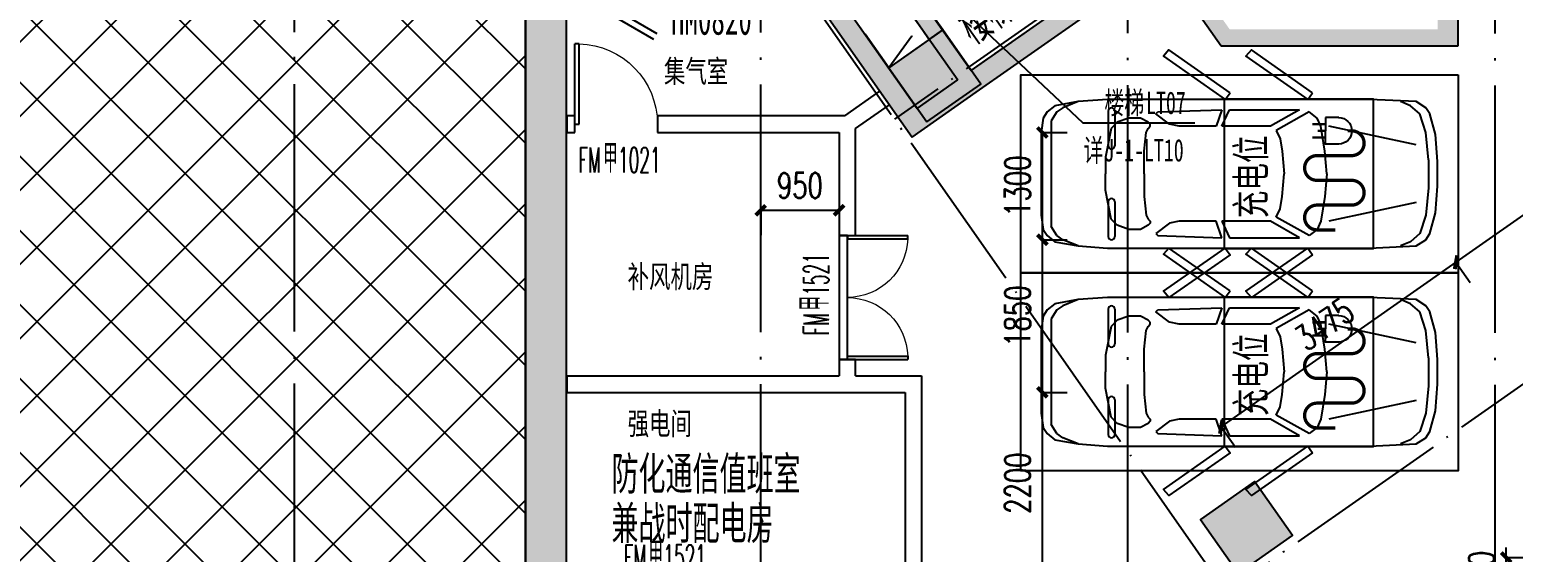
# Model space of a CAD drawing. Header units: millimetres. Extents: x 12325263 to 13848842, y -1463133 to 573208.
# Drawn here: x 12504471 to 12522446, y -1331425 to -1325090 of the extents above; entities that cross this region are included whole.
import ezdxf

# ---------------------------------------------------------------- set-up
doc = ezdxf.new("R2010")
doc.units = ezdxf.units.MM
doc.header["$LTSCALE"] = 1000
for name, pattern in [('ACAD_ISO02W100', [15, 12, -3]), ('DASH', [0.35, 0.25, -0.1]), ('DASHED2', [0.375, 0.25, -0.125]), ('DOTE', [2.42, 2, -0.2, 0.02, -0.2]), ('地下室负三层平面图$0$-3F平面$0$$AUDIT_BAD_LTYPE2', [0]), ('地下室轴网$0$DOTE', [2.42, 2, -0.2, 0.02, -0.2])]:
    doc.linetypes.add(name, pattern=pattern)
for name, color, linetype in [('A-ANNO-DIMS', 83, 'Continuous'), ('A-ANNO-IDEN', 2, 'Continuous'), ('A-ANNO-TEXT', 7, 'Continuous'), ('A-WALL', 5, 'Continuous'), ('A-WALL-PATT', 8, 'Continuous'), ('DOOR_FIRE', 1, 'Continuous'), ('DOOR_FIRE_TEXT', 7, 'Continuous'), ('DOTE', 16, 'DOTE'), ('G-合 -3F地下室墙柱$0$COLUMN', 6, 'Continuous'), ('PUB_DIM', 83, 'Continuous'), ('PUB_HATCH', 8, 'Continuous'), ('STAIR', 2, 'Continuous'), ('人防墙', 6, 'Continuous'), ('人防门', 60, 'Continuous'), ('人防门编号', 73, 'Continuous'), ('地下室轴网$0$DIM-AXISDIMS', 3, 'Continuous'), ('地下室轴网$0$DIM-AXISDOWN', 16, 'Continuous'), ('投影线', 6, 'ACAD_ISO02W100'), ('酒店机动车位', 153, 'Continuous')]:
    doc.layers.add(name, color=color, linetype=linetype)
doc.layers.add('人防文字', color=3, linetype='Continuous', lineweight=15)
doc.styles.add('_TCH_DIM_T3', font='SIMPLEX.shx', dxfattribs={"width": 0.705882, "bigfont": 'GBCBIG.shx'})
doc.styles.add('_TCH_WINDOW', font='SIMPLEX', dxfattribs={"width": 0.7, "height": 3.5, "bigfont": 'GBCBIG'})
doc.styles.add('TITXV', font='', dxfattribs={"width": 0.7})
doc.styles.add('地下室轴网$0$DIM_FONT', font='SIMPLEX', dxfattribs={"width": 0.8})
doc.styles.add('宋体', font='', dxfattribs={"width": 0.65})
doc.styles.add('标注宋体', font='', dxfattribs={"width": 0.6})
doc.styles.add('黑体', font='simhei.ttf', dxfattribs={"width": 0.7})
doc.styles.get('TITXV').set_extended_font_data('SimSun')
doc.styles.get('宋体').set_extended_font_data('SimSun')
doc.styles.get('标注宋体').set_extended_font_data('NSimSun')
doc.dimstyles.new('_TCH_ARCH&&120', dxfattribs={"dimtxt": 306, "dimasz": 120, "dimexe": 300, "dimexo": 360, "dimgap": 147, "dimtad": 1, "dimdec": 0, "dimzin": 0, "dimdsep": 46, "dimtxsty": '_TCH_DIM_T3', "dimblk": 'ARCHTICK', "dimcen": 0.09, "dimclrt": 7, "dimazin": 2, "dimtfac": 1, "dimtdec": 0, "dimtix": 1, "dimtmove": 2, "dimatfit": 3, "dimfxl": 1, "dimfxlon": 1, "dimtolj": 1, "dimtzin": 0, "dimarcsym": 0})
doc.dimstyles.new('地下室轴网$0$DIMN-150', dxfattribs={"dimscale": 1.5, "dimtxt": 300, "dimasz": 0.75, "dimexe": 250, "dimexo": 300, "dimgap": 150, "dimtad": 1, "dimdec": 0, "dimdsep": 46, "dimtxsty": '地下室轴网$0$DIM_FONT', "dimblk": 'asdggbj-13-地下室轴网$0$_DIMX', "dimcen": 2.5, "dimclrd": 256, "dimclre": 256, "dimclrt": 256, "dimazin": 0, "dimtfac": 1, "dimtdec": 0, "dimtix": 1, "dimtmove": 2, "dimatfit": 3, "dimldrblk": 'asdggbj-13-地下室轴网$0$_DIMX', "dimfxl": 1, "dimtolj": 1, "dimtzin": 0, "dimarcsym": 0})

# ---------------------------------------------------------------- blocks, each defined once
blk = doc.blocks.new('asdgafgfadagagfdhdagdgfasdgagasdgdfgdsfh人防$DorLib2D$00000197')
at = {"color": 0}
for p, q in [((-0.5, 0.313), (0.366, 0.813)), ((-0.55, -0.399), (0.316, -0.899)), ((-0.5, -0.313), (0.366, -0.813))]:
    blk.add_line(p, q, dxfattribs=at)
at = {"color": 0, "const_width": 0.0625}
blk.add_lwpolyline([(-0.55, 0.399), (0.316, 0.899)], dxfattribs=at)
blk = doc.blocks.new('asdgafgf20230228-rf3')
at = {"layer": 'PUB_HATCH'}
for points in [[(-28580, 36603), (-28554, 36479), (-27262, 34637), (-27133, 34626), (-27099, 34751), (-28448, 36676)], [(-29189, 36136), (-29250, 35991), (-27815, 33944), (-27754, 34292), (-29046, 36134)], [(-27133, 34626), (-27037, 34489), (-24785, 36068), (-24821, 36206), (-24970, 36244), (-27099, 34751)], [(-24821, 36206), (-24785, 36068), (-24071, 35050), (-23967, 35250), (-24708, 36306)], [(-21199, 35050), (-21199, 35650), (-21449, 35650), (-21449, 35250)], [(-23967, 35250), (-24071, 35050), (-21199, 35050), (-21449, 35250)], [(-27754, 34292), (-27815, 33944), (-27037, 34489), (-27133, 34626), (-27262, 34637)]]:
    blk.add_hatch(color=256, dxfattribs=at).paths.add_polyline_path(points)
at = {"layer": '人防墙'}
for p, q in [((-28448, 36676), (-27099, 34751)), ((-28554, 36479), (-27262, 34637)), ((-29046, 36134), (-27754, 34292)), ((-27099, 34751), (-24970, 36244)), ((-29250, 35991), (-27815, 33944)), ((-27037, 34489), (-24785, 36068)), ((-24785, 36068), (-24071, 35050)), ((-21199, 35050), (-21199, 35650)), ((-24071, 35050), (-21199, 35050)), ((-27754, 34292), (-27262, 34637)), ((-27815, 33944), (-27037, 34489))]:
    blk.add_line(p, q, dxfattribs=at)
at = {"layer": '人防门', "xscale": 800, "yscale": 800, "zscale": 500, "rotation": 359.9999999542846}
blk.add_blockref('asdgafgfadagagfdhdagdgfasdgagasdgdfgdsfh人防$DorLib2D$00000197', (-31200, 35850), dxfattribs=at)
at = {"layer": '人防文字', "style": '标注宋体', "width": 0.6}
for s, rotation, p in [('楼梯LT07', 35.0413, (-27078, 35068, 0)), ('防化通信值班室', 359.9999, (-31457, 29667)), ('兼战时配电房', 359.9999, (-31457, 29067))]:
    blk.add_text(s, height=400, rotation=rotation, dxfattribs=at).set_placement(p)
at = {"layer": '人防门编号', "style": '标注宋体', "width": 0.6}
blk.add_text('HM0820', height=400, dxfattribs=at).set_placement((-30736, 35185))
blk = doc.blocks.new('asdfsafd')
at = {"layer": 'PUB_HATCH'}
blk.add_hatch(color=256, dxfattribs=at).paths.add_polyline_path([(-69032, 37303), (-68532, 37803), (-68532, 92192), (-69032, 92034)])
at = {"layer": 'A-WALL'}
for p, q in [((-68532, 37803), (-68532, 92192)), ((-69032, 37303), (-69032, 92034))]:
    blk.add_line(p, q, dxfattribs=at)
blk = doc.blocks.new('A$C29311F2C')
at = {"layer": 'DOTE', "linetype": 'DOTE', "ltscale": 1.5}
for p, q in [((126691.5, 67686.8, 0), (119499.5, 108647, 0)), ((122307.8, 66921.8, 0), (115116.6, 107877.4, 0)), ((117924, 66156.9, 0), (110733.6, 107107.8, 0)), ((112358.1, 65185.6, 0), (105168.8, 106130.7, 0))]:
    blk.add_line(p, q, dxfattribs=at)
blk = doc.blocks.new('asdfsfsdf')
at = {"color": 253, "linetype": '地下室负三层平面图$0$-3F平面$0$$AUDIT_BAD_LTYPE2', "transparency": 33554559, "extrusion": (0.000447791, 3.52996e-16, 1)}
for p, q in [((-500, -141, 0), (-725, -212, 0)), ((-169, -110, 0), (-500, -141, 0)), ((169, -110, 0), (-169, -110, 0)), ((169, -110, 0), (500, -141, 0)), ((500, -141, 0), (725, -212, 0)), ((-825, -329, 0), (-875, -447, 0)), ((-725, -212, 0), (-825, -329, 0)), ((-350, -259, 0), (-575, -1318, 0)), ((350, -259, 0), (575, -1318, 0)), ((725, -212, 0), (825, -329, 0)), ((825, -329, 0), (875, -447, 0)), ((-575, -1412, 0), (-675, -1459, 0)), ((-275, -1365, 0), (-575, -1412, 0)), ((0, -1341), (-275, -1365, 0)), ((0, -1341), (275, -1365, 0)), ((275, -1365, 0), (575, -1412, 0)), ((575, -1412, 0), (675, -1459, 0)), ((-675, -1459, 0), (-750, -1553, 0)), ((-750, -1553, 0), (-525, -1953, 0)), ((750, -1553, 0), (525, -1953, 0)), ((675, -1459, 0), (750, -1553, 0)), ((-775, -2518, 0), (-775, -1671, 0)), ((-775, -1671, 0), (-575, -2024, 0)), ((775, -1671, 0), (575, -2024, 0)), ((775, -2518, 0), (775, -1671, 0)), ((-525, -1953, 0), (-425, -1906, 0)), ((-425, -1906, 0), (-275, -1882, 0)), ((-275, -1882, 0), (0, -1859)), ((275, -1882, 0), (0, -1859)), ((425, -1906, 0), (275, -1882, 0)), ((525, -1953, 0), (425, -1906, 0)), ((-575, -2024, 0), (-575, -2612, 0)), ((575, -2024, 0), (575, -2612, 0)), ((-575, -2612, 0), (-775, -2518, 0)), ((-775, -2612, 0), (-575, -2682, 0)), ((-750, -3388, 0), (-775, -2612, 0)), ((-575, -2682, 0), (-575, -3129, 0)), ((575, -2612, 0), (775, -2518, 0)), ((775, -2612, 0), (575, -2682, 0)), ((575, -2682, 0), (575, -3129, 0)), ((750, -3388, 0), (775, -2612, 0)), ((-575, -3129, 0), (-600, -3247, 0)), ((575, -3129, 0), (600, -3247, 0)), ((-725, -3412, 0), (-750, -3388, 0)), ((-600, -3247, 0), (-725, -3412, 0)), ((600, -3247, 0), (725, -3412, 0)), ((725, -3412, 0), (750, -3388, 0)), ((-625, -3506, 0), (-675, -3600, 0)), ((-600, -3482, 0), (-625, -3506, 0)), ((-575, -3482, 0), (-600, -3482, 0)), ((-550, -3506, 0), (-575, -3482, 0)), ((-500, -3529, 0), (-550, -3506, 0)), ((-275, -3553, 0), (-500, -3529, 0)), ((0, -3553), (-275, -3553, 0)), ((0, -3553), (275, -3553, 0)), ((275, -3553, 0), (500, -3529, 0)), ((500, -3529, 0), (550, -3506, 0)), ((550, -3506, 0), (575, -3482, 0)), ((575, -3482, 0), (600, -3482, 0)), ((600, -3482, 0), (625, -3506, 0)), ((625, -3506, 0), (675, -3600, 0)), ((-675, -3600, 0), (-675, -3741, 0)), ((-675, -3741, 0), (-625, -3882, 0)), ((675, -3741, 0), (625, -3882, 0)), ((675, -3600, 0), (675, -3741, 0)), ((-625, -3882, 0), (-550, -3953, 0)), ((-550, -3953, 0), (-200, -4024, 0)), ((550, -3953, 0), (200, -4024, 0)), ((625, -3882, 0), (550, -3953, 0)), ((-200, -4024, 0), (0, -4024)), ((200, -4024, 0), (0, -4024)), ((-875, -4353, 0), (-800, -4541, 0)), ((875, -4353, 0), (800, -4541, 0)), ((-800, -4541, 0), (-750, -4612, 0)), ((-750, -4612, 0), (-641, -4680, 0)), ((750, -4612, 0), (641, -4680, 0)), ((800, -4541, 0), (750, -4612, 0)), ((641, -4680, 0), (-641, -4680, 0))]:
    blk.add_line(p, q, dxfattribs=at)
for points in [[(-475, -24), (-150, 0), (150, 0), (475, -24), (725, -94), (800, -141), (875, -259), (900, -824), (900, -4000), (875, -4353), (825, -4635), (750, -4729), (675, -4776), (500, -4800), (-500, -4800), (-675, -4776), (-750, -4729), (-825, -4635), (-875, -4353), (-900, -4000), (-900, -824), (-875, -259), (-800, -141), (-725, -94)], [(-982, -1513), (-1500, -2253), (-1425, -2321), (-900, -1571)]]:
    blk.add_lwpolyline(points, close=True, dxfattribs=at)
at = {"color": 253, "linetype": '地下室负三层平面图$0$-3F平面$0$$AUDIT_BAD_LTYPE2', "transparency": 33554559, "extrusion": (0.000447791, 3.52996e-16, 1), "elevation": 0}
for points in [[(982, -1513), (1500, -2253), (1425, -2321), (900, -1571)], [(-900, -2571), (-982, -2513), (-1500, -3253), (-1425, -3321)], [(982, -2513), (1500, -3253), (1425, -3321), (900, -2571)]]:
    blk.add_lwpolyline(points, close=True, dxfattribs=at)
blk = doc.blocks.new('车位')
h = blk.add_hatch()
h.set_pattern_fill('ANSI31', color=256, scale=1000)
h.set_pattern_definition([(45, (-2400, -5300), (-1122.53, 1122.53), [])])
h.paths.add_polyline_path([(1880, -3855), (1880, -3695), (1720, -3695), (1560, -3695), (1560, -3855, 0.989863)])
for p, q in [((860, -1060), (440, -1060)), ((1960, -1060), (1540, -1060)), ((400, -1100), (400, -1100)), ((860, -1140), (440, -1140)), ((1500, -1100), (1500, -1100)), ((1960, -1140), (1540, -1140)), ((2000, -1100), (2000, -1100)), ((1880, -3695), (1720, -3695)), ((1880, -3855), (1880, -3695))]:
    blk.add_line(p, q)
for points in [[(2400, -5300), (0, -5300), (0, 0), (2400, 0)], [(290, -2469), (2110, -2469), (2110, -4269), (290, -4269)]]:
    blk.add_lwpolyline(points, close=True)
at = {"const_width": 40}
blk.add_lwpolyline([(520, -3813), (520, -3590, -1), (820, -3590), (820, -4011, 1), (1120, -4011), (1120, -3590, -1), (1420, -3590), (1420, -4011, 1), (1720, -4011), (1720, -3963)], format="xyb", dxfattribs=at)
at = {"const_width": 30}
for points in [[(1640, -3695), (1640, -3534)], [(1720, -3695), (1720, -3600)], [(1800, -3695), (1800, -3534)]]:
    blk.add_lwpolyline(points, dxfattribs=at)
blk.add_lwpolyline([(1880, -3851, -1), (1560, -3855), (1560, -3695), (1720, -3695)], format="xyb")
for centre, start, end in [((440, -1100), 90, 180), ((860, -1100), 0, 90), ((1540, -1100), 90, 180), ((1960, -1100), 0, 90), ((1960, -1100), 0, 90), ((440, -1100), 180, 270), ((860, -1100), 270, 0), ((1540, -1100), 180, 270), ((1960, -1100), 270, 0), ((1960, -1100), 270, 0)]:
    blk.add_arc(centre, 40, start, end)
at = {"xscale": -1, "rotation": 180}
blk.add_blockref('asdfsfsdf', (1200, -5050), dxfattribs=at)
at = {"insert": (662, -2615), "char_height": 350, "attachment_point": 1, "rotation": 360, "style": '黑体'}
blk.add_mtext_dynamic_manual_height_columns('充电位', width=1328.11, gutter_width=1750, heights=[0], dxfattribs=at)
blk = doc.blocks.new('_FZH')
blk.add_lwpolyline([(-0.5, -0.5), (0.5, -0.5), (0.5, 0.5), (-0.5, 0.5)], close=True)
at = {"layer": 'PUB_HATCH'}
blk.add_solid([(-0.5, -0.5), (0.5, -0.5), (-0.5, 0.5), (0.5, 0.5)], dxfattribs=at)
blk = doc.blocks.new('asdggG-合 -3F地下室墙柱')
at = {"layer": 'G-合 -3F地下室墙柱$0$COLUMN', "color": 2, "yscale": 800.0000000484558, "zscale": 800.0000000484558}
for p, xscale, rotation in [((711556848, 2542240295), 799.9999992055189, 44.99999994566618), ((711561515, 2542235558), 799.9999984468756, 44.99999990340654)]:
    blk.add_blockref('_FZH', p, dxfattribs=dict(at, xscale=xscale, rotation=rotation))
blk = doc.blocks.new('asdggbj-13-地下室轴网$0$_DIMX')
blk.add_line((-150, 0), (150, 0))
at = {"const_width": 50}
blk.add_lwpolyline([(-70, -70), (70, 70)], dxfattribs=at)
blk = doc.blocks.new('*D1261')
at = {"layer": 'Defpoints', "color": 0, "transparency": 16777216}
for p in [(711570837, 2542237054), (711572782, 2542235109), (711564968, 2542231185)]:
    blk.add_point(p, dxfattribs=at)
at = {"layer": '地下室轴网$0$DIM-AXISDIMS', "lineweight": -2, "transparency": 16777216}
for p, q in [((711571155, 2542236735), (711573047, 2542234844)), ((711566914, 2542229241), (711572781, 2542235108)), ((711565286, 2542230866), (711567178, 2542228975))]:
    blk.add_line(p, q, dxfattribs=at)
at = {"layer": '地下室轴网$0$DIM-AXISDIMS', "lineweight": -2, "transparency": 16777216, "xscale": 1.125, "yscale": 1.125, "zscale": 1.125}
for p, rotation in [((711572782, 2542235109), 45.00000004073218), ((711566913, 2542229240), 225.0000000407321)]:
    blk.add_blockref('asdggbj-13-地下室轴网$0$_DIMX', p, dxfattribs=dict(at, rotation=rotation))
at = {"layer": '地下室轴网$0$DIM-AXISDIMS', "transparency": 16777216, "insert": (711569529, 2542232493), "char_height": 450, "attachment_point": 5, "rotation": 45, "style": '地下室轴网$0$DIM_FONT'}
blk.add_mtext('\\A1;8300', dxfattribs=at)
blk = doc.blocks.new('_ArchTick')
at = {"color": 0, "linetype": 'ByBlock', "const_width": 0.4}
blk.add_lwpolyline([(-0.5, -0.5), (0.5, 0.5)], dxfattribs=at)
blk = doc.blocks.new('*D3214')
at = {"layer": 'A-ANNO-DIMS', "color": 0, "lineweight": -2, "transparency": 16777216}
for p, q in [((12518907, -1329904), (12521752, -1327909)), ((12521751, -1327908), (12521924, -1328154)), ((12518906, -1329903), (12519079, -1330150))]:
    blk.add_line(p, q, dxfattribs=at)
at = {"layer": 'Defpoints', "color": 0, "transparency": 16777216}
for p in [(12521220, -1327151), (12521752, -1327909), (12518375, -1329146)]:
    blk.add_point(p, dxfattribs=at)
at = {"layer": 'A-ANNO-DIMS', "color": 0, "lineweight": -2, "transparency": 16777216, "xscale": 120, "yscale": 120, "zscale": 120}
for p, rotation in [((12521752, -1327909), 35.04124925454819), ((12518907, -1329904), 215.0412492545481)]:
    blk.add_blockref('_ArchTick', p, dxfattribs=dict(at, rotation=rotation))
at = {"layer": 'A-ANNO-DIMS', "color": 7, "transparency": 16777216, "insert": (12520157, -1328661), "char_height": 306, "attachment_point": 5, "rotation": 35.0412, "style": '_TCH_DIM_T3'}
blk.add_mtext('\\A1;3475', dxfattribs=at)
blk = doc.blocks.new('*D3215')
at = {"layer": 'A-ANNO-DIMS', "color": 0, "lineweight": -2, "transparency": 16777216}
for p, q in [((12521752, -1327909), (12524597, -1325914)), ((12524596, -1325913), (12524769, -1326159)), ((12521751, -1327908), (12521924, -1328154))]:
    blk.add_line(p, q, dxfattribs=at)
at = {"layer": 'Defpoints', "color": 0, "transparency": 16777216}
for p in [(12524066, -1325156), (12524597, -1325914), (12521220, -1327151)]:
    blk.add_point(p, dxfattribs=at)
at = {"layer": 'A-ANNO-DIMS', "color": 0, "lineweight": -2, "transparency": 16777216, "xscale": 120, "yscale": 120, "zscale": 120}
for p, rotation in [((12524597, -1325914), 35.04124925455012), ((12521752, -1327909), 215.0412492545501)]:
    blk.add_blockref('_ArchTick', p, dxfattribs=dict(at, rotation=rotation))
at = {"layer": 'A-ANNO-DIMS', "color": 7, "transparency": 16777216, "insert": (12523002, -1326665), "char_height": 306, "attachment_point": 5, "rotation": 35.0412, "style": '_TCH_DIM_T3'}
blk.add_mtext('\\A1;3475', dxfattribs=at)
blk = doc.blocks.new('*D3272')
at = {"layer": 'A-ANNO-DIMS', "color": 0, "lineweight": -2, "transparency": 16777216}
for p, q in [((12513328, -1327279), (12513328, -1327580)), ((12513328, -1327280), (12514278, -1327280)), ((12514278, -1327279), (12514278, -1327580))]:
    blk.add_line(p, q, dxfattribs=at)
at = {"layer": 'Defpoints', "color": 0, "transparency": 16777216}
for p in [(12513328, -1326620), (12514278, -1326620), (12514278, -1327280)]:
    blk.add_point(p, dxfattribs=at)
at = {"layer": 'A-ANNO-DIMS', "color": 0, "lineweight": -2, "transparency": 16777216, "xscale": 120, "yscale": 120, "zscale": 120, "rotation": 180}
blk.add_blockref('_ArchTick', (12513328, -1327280), dxfattribs=at)
at = {"layer": 'A-ANNO-DIMS', "color": 0, "lineweight": -2, "transparency": 16777216, "xscale": 120, "yscale": 120, "zscale": 120}
blk.add_blockref('_ArchTick', (12514278, -1327280), dxfattribs=at)
at = {"layer": 'A-ANNO-DIMS', "color": 7, "transparency": 16777216, "insert": (12513803, -1326980), "char_height": 306, "attachment_point": 5, "style": '_TCH_DIM_T3'}
blk.add_mtext('\\A1;950', dxfattribs=at)
blk = doc.blocks.new('*D3388')
at = {"layer": 'A-ANNO-DIMS', "color": 0, "lineweight": -2, "transparency": 16777216}
for p, q in [((12516739, -1326337), (12517040, -1326337)), ((12516740, -1327637), (12516740, -1326337)), ((12516739, -1327637), (12517040, -1327637))]:
    blk.add_line(p, q, dxfattribs=at)
at = {"layer": 'Defpoints', "color": 0, "transparency": 16777216}
for p in [(12514377, -1326337), (12516740, -1326337), (12514377, -1327637)]:
    blk.add_point(p, dxfattribs=at)
at = {"layer": 'A-ANNO-DIMS', "color": 0, "lineweight": -2, "transparency": 16777216, "xscale": 120, "yscale": 120, "zscale": 120}
for p, rotation in [((12516740, -1326337), 90), ((12516740, -1327637), 270)]:
    blk.add_blockref('_ArchTick', p, dxfattribs=dict(at, rotation=rotation))
at = {"layer": 'A-ANNO-DIMS', "color": 7, "transparency": 16777216, "insert": (12516440, -1326987), "char_height": 306, "attachment_point": 5, "rotation": 90, "style": '_TCH_DIM_T3'}
blk.add_mtext('\\A1;1300', dxfattribs=at)
blk = doc.blocks.new('*D3389')
at = {"layer": 'A-ANNO-DIMS', "color": 0, "lineweight": -2, "transparency": 16777216}
for p, q in [((12516739, -1327637), (12517040, -1327637)), ((12516740, -1329487), (12516740, -1327637)), ((12516739, -1329487), (12517040, -1329487))]:
    blk.add_line(p, q, dxfattribs=at)
at = {"layer": 'Defpoints', "color": 0, "transparency": 16777216}
for p in [(12514377, -1327637), (12516740, -1327637), (12514377, -1329487)]:
    blk.add_point(p, dxfattribs=at)
at = {"layer": 'A-ANNO-DIMS', "color": 0, "lineweight": -2, "transparency": 16777216, "xscale": 120, "yscale": 120, "zscale": 120}
for p, rotation in [((12516740, -1327637), 90), ((12516740, -1329487), 270)]:
    blk.add_blockref('_ArchTick', p, dxfattribs=dict(at, rotation=rotation))
at = {"layer": 'A-ANNO-DIMS', "color": 7, "transparency": 16777216, "insert": (12516440, -1328562), "char_height": 306, "attachment_point": 5, "rotation": 90, "style": '_TCH_DIM_T3'}
blk.add_mtext('\\A1;1850', dxfattribs=at)
blk = doc.blocks.new('*D3390')
at = {"layer": 'A-ANNO-DIMS', "color": 0, "lineweight": -2, "transparency": 16777216}
for p, q in [((12516739, -1329487), (12517040, -1329487)), ((12516740, -1331687), (12516740, -1329487)), ((12516739, -1331687), (12517040, -1331687))]:
    blk.add_line(p, q, dxfattribs=at)
at = {"layer": 'Defpoints', "color": 0, "transparency": 16777216}
for p in [(12514377, -1329487), (12516740, -1329487), (12514377, -1331687)]:
    blk.add_point(p, dxfattribs=at)
at = {"layer": 'A-ANNO-DIMS', "color": 0, "lineweight": -2, "transparency": 16777216, "xscale": 120, "yscale": 120, "zscale": 120}
for p, rotation in [((12516740, -1329487), 90), ((12516740, -1331687), 270)]:
    blk.add_blockref('_ArchTick', p, dxfattribs=dict(at, rotation=rotation))
at = {"layer": 'A-ANNO-DIMS', "color": 7, "transparency": 16777216, "insert": (12516440, -1330587), "char_height": 306, "attachment_point": 5, "rotation": 90, "style": '_TCH_DIM_T3'}
blk.add_mtext('\\A1;2200', dxfattribs=at)
blk = doc.blocks.new('*D3403')
at = {"layer": 'Defpoints', "color": 0, "transparency": 16777216}
for p in [(12521777, -1331487), (12522360, -1331487), (12521777, -1331887)]:
    blk.add_point(p, dxfattribs=at)
at = {"layer": 'PUB_DIM', "color": 0, "lineweight": -2, "transparency": 16777216}
for p, q in [((12522360, -1331487), (12522360, -1331367)), ((12522359, -1331487), (12522660, -1331487)), ((12522360, -1331887), (12522360, -1331487)), ((12522359, -1331887), (12522660, -1331887)), ((12522360, -1331887), (12522360, -1332007))]:
    blk.add_line(p, q, dxfattribs=at)
at = {"layer": 'PUB_DIM', "color": 0, "lineweight": -2, "transparency": 16777216, "xscale": 120, "yscale": 120, "zscale": 120}
for p, rotation in [((12522360, -1331487), 270), ((12522360, -1331887), 90)]:
    blk.add_blockref('_ArchTick', p, dxfattribs=dict(at, rotation=rotation))
at = {"layer": 'PUB_DIM', "color": 7, "transparency": 16777216, "insert": (12522060, -1331687), "char_height": 306, "attachment_point": 5, "rotation": 90, "style": '_TCH_DIM_T3'}
blk.add_mtext('\\A1;400', dxfattribs=at)
blk = doc.blocks.new('$DorLib2D$00000001')
for p, q in [((0.45, 0.975), (0.5, 0.975)), ((0.45, 0), (0.45, 0.975)), ((0.5, 0), (0.5, 0.975)), ((0.5, 0), (0.45, 0))]:
    blk.add_line(p, q)
at = {"lineweight": 13}
blk.add_arc((0.475, 0), 0.975, 91.4693, 180, dxfattribs=at)
blk = doc.blocks.new('$DorLib2D$00000002')
for p, q in [((-0.5, 0), (-0.5, 0.4875)), ((-0.475, 0.4875), (-0.5, 0.4875)), ((-0.475, 0), (-0.475, 0.4875)), ((0.475, 0), (0.475, 0.4875)), ((0.475, 0.4875), (0.5, 0.4875)), ((0.5, 0), (0.5, 0.4875)), ((-0.5, 0), (-0.475, 0)), ((0.5, 0), (0.475, 0))]:
    blk.add_line(p, q)
at = {"lineweight": 13}
for centre, start, end in [((-0.4875, 0), 0, 88.53072), ((0.4875, 0), 91.46928, 180)]:
    blk.add_arc(centre, 0.4875, start, end, dxfattribs=at)
blk = doc.blocks.new('asdfds')
at = {"layer": '地下室轴网$0$DIM-AXISDOWN', "linetype": '地下室轴网$0$DOTE'}
for p, q in [((711587712.9, 2542270948.2), (711556458.7, 2542239694.1)), ((711592662.6, 2542265998.5), (711561408.5, 2542234744.3)), ((711539594.2, 2542256558.6), (711566570.4, 2542229582.5))]:
    blk.add_line(p, q, dxfattribs=at)
at = {"layer": '地下室轴网$0$DIM-AXISDIMS'}
dim = blk.add_linear_dim(base=(711572781.8, 2542235109), p1=(711564968.3, 2542231184.6), p2=(711570837.3, 2542237053.5), angle=45, dimstyle='地下室轴网$0$DIMN-150', dxfattribs=at)
dim.commit()
dim.dimension.update_dxf_attribs({"geometry": '*D1261', "text_midpoint": (711569529.1, 2542232492.7), "dimtype": 129})

msp = doc.modelspace()

# ---------------------------------------------------------------- hatches: boundary and pattern name
at = {"layer": 'A-WALL-PATT'}
h = msp.add_hatch(dxfattribs=at)
h.set_pattern_fill('ANSI37', color=252, scale=400)
h.set_pattern_definition([(45, (0, 0), (-449.012806, 449.012806), []), (135, (0, 0), (-449.012806, -449.012806), [])])
h.paths.add_polyline_path([(12504241.6, -1283958), (12637591.6, -1283958), (12637591.6, -1405608), (12504241.6, -1405608)])
h.paths.add_polyline_path([(12536667.4, -1284257.5), (12508912.2, -1303721.7), (12510476.6, -1305952.6), (12510476.6, -1360683.5), (12523697, -1360697.5), (12523657.2, -1398386.8), (12613949.5, -1398386.7), (12628138.6, -1317575.9), (12611264, -1314613), (12574996.8, -1314613), (12574997.8, -1307236.8), (12568296.8, -1307236.8), (12568296.8, -1310085.9), (12554779.2, -1310084.1)], flags=16)

# ---------------------------------------------------------------- linework, layer by layer
at = {"layer": 'A-ANNO-IDEN'}
for p, q in [((12515642.3, -1324720), (12517229.4, -1326220)), ((12517229.4, -1326220), (12518588.1, -1326220))]:
    msp.add_line(p, q, dxfattribs=at)
at = {"layer": 'A-WALL'}
for p, q in [((12515370.1, -1325209.2), (12514422.5, -1323858)), ((12515533.9, -1325094.3), (12514586.3, -1323743.1)), ((12515370.1, -1325209.2), (12515533.9, -1325094.3)), ((12514346, -1326136.8), (12514772.7, -1325837.5)), ((12514772.7, -1325837.5), (12514887.5, -1326001.3)), ((12514477.5, -1326288.8), (12514887.5, -1326001.3)), ((12511077.3, -1326136.8), (12510977.3, -1326136.8)), ((12510977.3, -1326136.8), (12510977.3, -1326336.8)), ((12511077.3, -1326336.8), (12511077.3, -1326136.8)), ((12514346, -1326136.8), (12512077.3, -1326136.8)), ((12512077.3, -1326136.8), (12512077.3, -1326336.8)), ((12510977.3, -1326336.8), (12511077.3, -1326336.8)), ((12512077.3, -1326336.8), (12514277.5, -1326336.8)), ((12514277.5, -1326336.8), (12514277.5, -1327586.8)), ((12514477.5, -1327586.8), (12514477.5, -1326288.8)), ((12514277.5, -1327586.8), (12514477.5, -1327586.8)), ((12514477.5, -1329086.8), (12514277.5, -1329086.8)), ((12514277.5, -1329086.8), (12514277.5, -1329286.8)), ((12514477.5, -1329286.8), (12514477.5, -1329086.8)), ((12510977.3, -1329286.8), (12514277.5, -1329286.8)), ((12510977.3, -1329286.8), (12510977.3, -1329486.8)), ((12514477.5, -1329286.8), (12515277.5, -1329286.8)), ((12515277.5, -1329286.8), (12515277.5, -1331686.8)), ((12510977.3, -1329486.8), (12514377.5, -1329486.8)), ((12514377.5, -1329486.8), (12515077.5, -1329486.8)), ((12515077.5, -1329486.8), (12515077.5, -1331686.8))]:
    msp.add_line(p, q, dxfattribs=at)
at = {"layer": 'A-WALL-PATT', "color": 252}
msp.add_lwpolyline([(12536667.4, -1284257.5), (12508912.2, -1303721.7), (12510476.6, -1305952.6), (12510476.6, -1360683.5), (12523697, -1360697.5), (12523657.2, -1398386.8), (12613949.5, -1398386.7), (12628138.6, -1317575.9), (12611264, -1314613), (12574996.8, -1314613), (12574997.8, -1307236.8), (12568296.8, -1307236.8), (12568296.8, -1310085.9), (12554779.2, -1310084.1)], close=True, dxfattribs=at)
at = {"layer": 'DOOR_FIRE'}
msp.add_lwpolyline([(12514377.5, -1327586.8), (12514277.5, -1327586.8), (12514277.5, -1329086.8), (12514377.5, -1329086.8)], close=True, dxfattribs=at)
at = {"layer": 'STAIR', "color": 8, "linetype": 'DASH'}
for p, q in [((12515878.2, -1325585.4), (12518007, -1324092.6)), ((12515160.5, -1324562), (12515878.2, -1325585.4))]:
    msp.add_line(p, q, dxfattribs=at)
at = {"layer": '投影线', "linetype": 'DASHED2', "ltscale": 2}
msp.add_lwpolyline([(12514422.5, -1323858), (12515369.8, -1325209), (12514878.6, -1325553.5), (12513931.3, -1324202.5)], close=True, dxfattribs=at)
msp.add_lwpolyline([(12514422.5, -1323858), (12515160, -1325170), (12514878.6, -1325553.5)], dxfattribs=at)

# ---------------------------------------------------------------- block references
for name, p, rotation in [('asdfds', (-1127972875.8, -2382204748.6), 350.0412492541633), ('asdggG-合 -3F地下室墙柱', (-1127969968.4, -2382206141), 350.0413192028868), ('A$C29311F2C', (12385739.2, -1406192.9), 350.0412492537989)]:
    msp.add_blockref(name, p, dxfattribs=dict(rotation=rotation))
msp.add_blockref('asdfsafd', (12579508.3, -1397986.7))
at = {"layer": 'DOOR_FIRE', "zscale": 200}
for name, p, xscale, yscale, rotation in [('$DorLib2D$00000001', (12511577.3, -1326236.8), -1000, 1000, 359.9999994122218), ('$DorLib2D$00000002', (12514377.5, -1328336.8), -1500, 1500, 269.9999983848094)]:
    msp.add_blockref(name, p, dxfattribs=dict(at, xscale=xscale, yscale=yscale, rotation=rotation))
at = {"layer": '人防墙'}
msp.add_blockref('asdgafgf20230228-rf3', (12542976.8, -1360336.8), dxfattribs=at)
at = {"layer": '酒店机动车位', "rotation": 90}
for p in [(12516477.5, -1328036.8, 0), (12516477.5, -1330436.8, 0)]:
    msp.add_blockref('车位', p, dxfattribs=at)

# ---------------------------------------------------------------- texts
at = {"layer": 'A-ANNO-TEXT'}
for s, style, width, p in [('集气室', 'TITXV', 0.7, (12512155.7, -1325730, 0)), ('楼梯', '宋体', 0.65, (12517491.8, -1326112)), ('LT07', '宋体', 0.65, (12517997.3, -1326112)), ('详', '宋体', 0.65, (12517238.1, -1326688)), ('J-1-LT10', '宋体', 0.65, (12517490.8, -1326688)), ('补风机房', 'TITXV', 0.7, (12511715.7, -1328218.5, 0)), ('强电间', 'TITXV', 0.7, (12511715.7, -1330000, 0))]:
    msp.add_text(s, height=271.9, dxfattribs=dict(at, style=style, width=width)).set_placement(p)
at = {"layer": 'DOOR_FIRE_TEXT', "style": '_TCH_WINDOW'}
for s, height, rotation, width, p in [('FM', 306, 360, 0.494118, (12511118.1, -1326822.7)), ('甲', 347.2, 360, 0.7, (12511420.5, -1326822.7)), ('1021', 306, 360, 0.494118, (12511597.4, -1326822.7)), ('1521', 306, 90, 0.494118, (12514151.6, -1328316.7)), ('甲', 347.2, 90, 0.7, (12514151.6, -1328493.7)), ('FM', 306, 90, 0.494118, (12514151.6, -1328796.1)), ('FM', 306, 360, 0.494118, (12511667.6, -1331640)), ('甲', 347.2, 360, 0.7, (12511970, -1331640)), ('1521', 306, 360, 0.494118, (12512146.9, -1331640))]:
    msp.add_text(s, height=height, rotation=rotation, dxfattribs=dict(at, width=width)).set_placement(p)

# ---------------------------------------------------------------- dimensions: what is measured, and where the dimension line sits
at = {"layer": 'A-ANNO-DIMS'}
for p1, p2, distance, picture, middle in [((12521220.5, -1327151), (12524065.6, -1325155.8), -925.5, '*D3215', (12523002.2, -1326665.5)), ((12514376.8, -1327636.8), (12514376.8, -1326336.8), -2363.2, '*D3388', (12516440, -1326986.8)), ((12513327.5, -1326620), (12514277.5, -1326620), -660, '*D3272', (12513802.5, -1326980)), ((12518375.4, -1329146.2), (12521220.5, -1327151), -925.5, '*D3214', (12520157.1, -1328660.7)), ((12514376.8, -1329486.8), (12514376.8, -1327636.8), -2363.2, '*D3389', (12516440, -1328561.8)), ((12514376.8, -1331686.8), (12514376.8, -1329486.8), -2363.2, '*D3390', (12516440, -1330586.8))]:
    dim = msp.add_aligned_dim(p1=p1, p2=p2, distance=distance, dimstyle='_TCH_ARCH&&120', dxfattribs=at)
    dim.commit()
    dim.dimension.update_dxf_attribs({"geometry": picture, "text_midpoint": middle})
at = {"layer": 'PUB_DIM'}
dim = msp.add_aligned_dim(p1=(12521776.8, -1331886.8), p2=(12521776.8, -1331486.8), distance=-583.2, dimstyle='_TCH_ARCH&&120', dxfattribs=at)
dim.commit()
dim.dimension.update_dxf_attribs({"geometry": '*D3403', "text_midpoint": (12522060, -1331686.8)})

doc.saveas('drawing.dxf')
